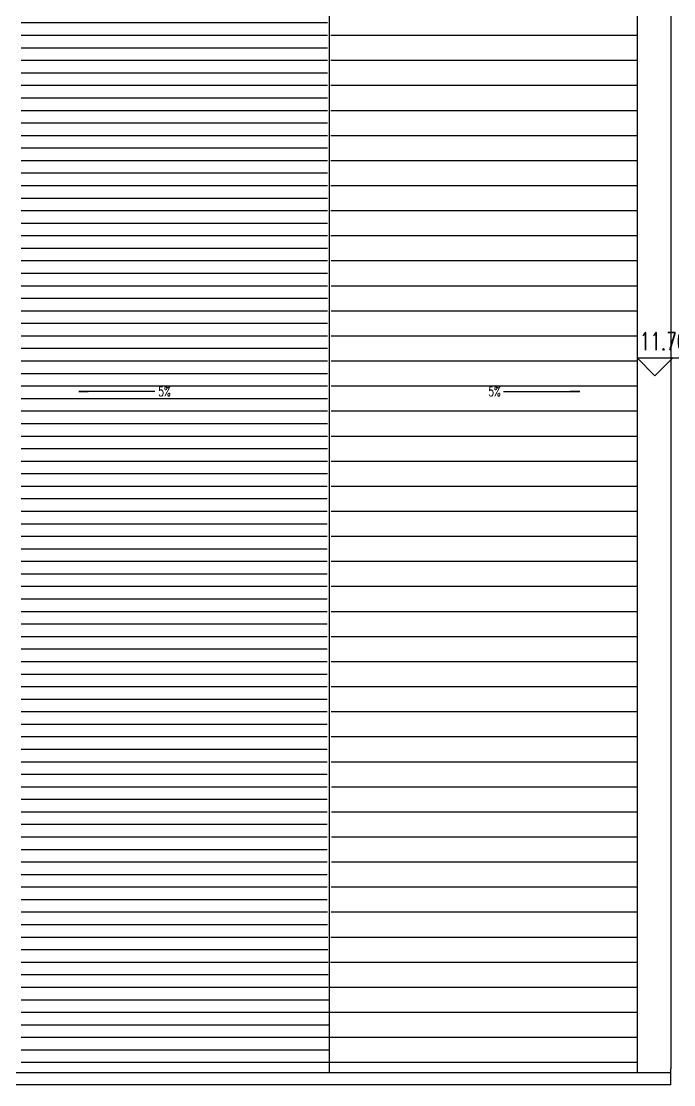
# Model space of a CAD drawing. Extents: x -474411 to 577939, y 0 to 1014176.
# Drawn here: x 339496 to 356021, y 741120 to 768076 of the extents above; entities that cross this region are included whole.
import ezdxf

# ---------------------------------------------------------------- set-up
doc = ezdxf.new("R2010")
doc.units = 0
doc.header["$LTSCALE"] = 1000
doc.header["$MEASUREMENT"] = 0
for name, color, linetype in [('A-AXIS-SYMB', 3, 'Continuous'), ('A-HATCH-2', 251, 'Continuous'), ('A-LIN-V', 9, 'Continuous'), ('A-SFCE', 30, 'Continuous'), ('PUB_TEXT', 7, 'Continuous')]:
    doc.layers.add(name, color=color, linetype=linetype)
doc.styles.add('_TCH_DIM', font='SIMPLEX', dxfattribs={"bigfont": 'GBCBIG'})

msp = doc.modelspace()

# ---------------------------------------------------------------- linework, layer by layer
at = {"layer": 'A-AXIS-SYMB', "color": 8}
for p, q in [((355545.8, 759091.6), (355095.8, 759541.6)), ((355095.8, 759541.6), (357945.8, 759541.6)), ((355545.8, 759091.6), (355995.8, 759541.6)), ((342880, 758691.6), (340950, 758691.6)), ((340950, 758691.6), (341190, 758691.6)), ((351711.6, 758691.6), (353641.6, 758691.6)), ((353641.6, 758691.6), (353401.6, 758691.6))]:
    msp.add_line(p, q, dxfattribs=at)
at = {"layer": 'A-HATCH-2', "color": 8, "linetype": 'Continuous'}
for p, q in [((347255.1, 768032.5), (339495.8, 768032.5)), ((347254.9, 767715), (339495.8, 767715)), ((355095.8, 767715), (347336.7, 767715)), ((347254.7, 767397.5), (339495.8, 767397.5)), ((347254.5, 767080), (339495.8, 767080)), ((355095.8, 767080), (347337.1, 767080)), ((347254.3, 766762.5), (339495.8, 766762.5)), ((347254.1, 766445), (339495.8, 766445)), ((355095.8, 766445), (347337.6, 766445)), ((347253.9, 766127.5), (339495.8, 766127.5)), ((347253.7, 765810), (339495.8, 765810)), ((355095.8, 765810), (347338, 765810)), ((347253.5, 765492.5), (339495.8, 765492.5)), ((347253.3, 765175), (339495.8, 765175)), ((355095.8, 765175), (347338.4, 765175)), ((347253, 764857.5), (339495.8, 764857.5)), ((347252.8, 764540), (339495.8, 764540)), ((355095.8, 764540), (347338.8, 764540)), ((347252.6, 764222.5), (339495.8, 764222.5)), ((347252.4, 763905), (339495.8, 763905)), ((355095.8, 763905), (347339.2, 763905)), ((347252.2, 763587.5), (339495.8, 763587.5)), ((347252, 763270), (339495.8, 763270)), ((355095.8, 763270), (347339.6, 763270)), ((347251.8, 762952.5), (339495.8, 762952.5)), ((347251.6, 762635), (339495.8, 762635)), ((355095.8, 762635), (347340, 762635)), ((347251.4, 762317.5), (339495.8, 762317.5)), ((347251.2, 762000), (339495.8, 762000)), ((355095.8, 762000), (347340.5, 762000)), ((347251, 761682.5), (339495.8, 761682.5)), ((347250.8, 761365), (339495.8, 761365)), ((355095.8, 761365), (347340.9, 761365)), ((347250.6, 761047.5), (339495.8, 761047.5)), ((347250.4, 760730), (339495.8, 760730)), ((355095.8, 760730), (347341.3, 760730)), ((347250.1, 760412.5), (339495.8, 760412.5)), ((347249.9, 760095), (339495.8, 760095)), ((355095.8, 760095), (347341.7, 760095)), ((347249.7, 759777.5), (339495.8, 759777.5)), ((347249.5, 759460), (339495.8, 759460)), ((355095.8, 759460), (347342.1, 759460)), ((347249.3, 759142.5), (339495.8, 759142.5)), ((347249.1, 758825), (339495.8, 758825)), ((355095.8, 758825), (347342.5, 758825)), ((347248.9, 758507.5), (339495.8, 758507.5)), ((347248.7, 758190), (339495.8, 758190)), ((355095.8, 758190), (347342.9, 758190)), ((347248.5, 757872.5), (339495.8, 757872.5)), ((347248.3, 757555), (339495.8, 757555)), ((355095.8, 757555), (347343.4, 757555)), ((347248.1, 757237.5), (339495.8, 757237.5)), ((347247.9, 756920), (339495.8, 756920)), ((355095.8, 756920), (347343.8, 756920)), ((347247.7, 756602.5), (339495.8, 756602.5)), ((347247.5, 756285), (339495.8, 756285)), ((355095.8, 756285), (347344.2, 756285)), ((347247.2, 755967.5), (339495.8, 755967.5)), ((347247, 755650), (339495.8, 755650)), ((355095.8, 755650), (347344.6, 755650)), ((347246.8, 755332.5), (339495.8, 755332.5)), ((347246.6, 755015), (339495.8, 755015)), ((355095.8, 755015), (347345, 755015)), ((347246.4, 754697.5), (339495.8, 754697.5)), ((347246.2, 754380), (339495.8, 754380)), ((355095.8, 754380), (347345.4, 754380)), ((347246, 754062.5), (339495.8, 754062.5)), ((347245.8, 753745), (339495.8, 753745)), ((355095.8, 753745), (347345.8, 753745)), ((347245.6, 753427.5), (339495.8, 753427.5)), ((347245.4, 753110), (339495.8, 753110)), ((355095.8, 753110), (347346.3, 753110)), ((347245.2, 752792.5), (339495.8, 752792.5)), ((347245, 752475), (339495.8, 752475)), ((355095.8, 752475), (347346.7, 752475)), ((347244.8, 752157.5), (339495.8, 752157.5)), ((347244.6, 751840), (339495.8, 751840)), ((355095.8, 751840), (347347.1, 751840)), ((347244.3, 751522.5), (339495.8, 751522.5)), ((347244.1, 751205), (339495.8, 751205)), ((355095.8, 751205), (347347.5, 751205)), ((347243.9, 750887.5), (339495.8, 750887.5)), ((347243.7, 750570), (339495.8, 750570)), ((355095.8, 750570), (347347.9, 750570)), ((347243.5, 750252.5), (339495.8, 750252.5)), ((347243.3, 749935), (339495.8, 749935)), ((355095.8, 749935), (347348.3, 749935)), ((347243.1, 749617.5), (339495.8, 749617.5)), ((347242.9, 749300), (339495.8, 749300)), ((355095.8, 749300), (347348.7, 749300)), ((347242.7, 748982.5), (339495.8, 748982.5)), ((347242.5, 748665), (339495.8, 748665)), ((355095.8, 748665), (347349.2, 748665)), ((347242.3, 748347.5), (339495.8, 748347.5)), ((347242.1, 748030), (339495.8, 748030)), ((355095.8, 748030), (347349.6, 748030)), ((347241.9, 747712.5), (339495.8, 747712.5)), ((347241.7, 747395), (339495.8, 747395)), ((355095.8, 747395), (347350, 747395)), ((347241.4, 747077.5), (339495.8, 747077.5)), ((347241.2, 746760), (339495.8, 746760)), ((355095.8, 746760), (347350.4, 746760)), ((347241, 746442.5), (339495.8, 746442.5)), ((347243.7, 746125), (339495.8, 746125)), ((355095.8, 746125), (347347.9, 746125)), ((347247.3, 745807.5), (339495.8, 745807.5)), ((347250.8, 745490), (339495.8, 745490)), ((355095.8, 745490), (347340.9, 745490)), ((347254.3, 745172.5), (339495.8, 745172.5)), ((347257.8, 744855), (339495.8, 744855)), ((355095.8, 744855), (347333.8, 744855)), ((347261.3, 744537.5), (339495.8, 744537.5)), ((347264.8, 744220), (339495.8, 744220)), ((355095.8, 744220), (347326.8, 744220)), ((347268.3, 743902.5), (339495.8, 743902.5)), ((347271.9, 743585), (339495.8, 743585)), ((355095.8, 743585), (347319.8, 743585)), ((347275.4, 743267.5), (339495.8, 743267.5)), ((347278.9, 742950), (339495.8, 742950)), ((355095.8, 742950), (347312.7, 742950)), ((347282.4, 742632.5), (339495.8, 742632.5)), ((347285.9, 742315), (339495.8, 742315)), ((355095.8, 742315), (347305.7, 742315)), ((347289.4, 741997.5), (339495.8, 741997.5)), ((347292.9, 741680), (339495.8, 741680)), ((355095.8, 741680), (347298.7, 741680))]:
    msp.add_line(p, q, dxfattribs=at)
at = {"layer": 'A-LIN-V', "color": 8}
msp.add_line((355095.8, 832220), (355095.8, 741420), dxfattribs=at)
at = {"layer": 'A-SFCE', "color": 8}
for p, q in [((347295.8, 832220), (347295.8, 741420)), ((355945.8, 832220), (355945.8, 741520)), ((355945.9, 741420), (245745.9, 741420)), ((355945.8, 741120), (355945.8, 741520)), ((355945.9, 741120), (245445.9, 741120))]:
    msp.add_line(p, q, dxfattribs=at)

# ---------------------------------------------------------------- texts
at = {"layer": 'PUB_TEXT', "color": 8, "style": '_TCH_DIM', "width": 0.705882}
for s, height, p in [('11.700', 446.25, (355155, 759741.6)), ('5%', 238, (342964, 758572.6)), ('5%', 238, (351323.6, 758572.6))]:
    msp.add_text(s, height=height, dxfattribs=at).set_placement(p)

doc.saveas('drawing.dxf')
